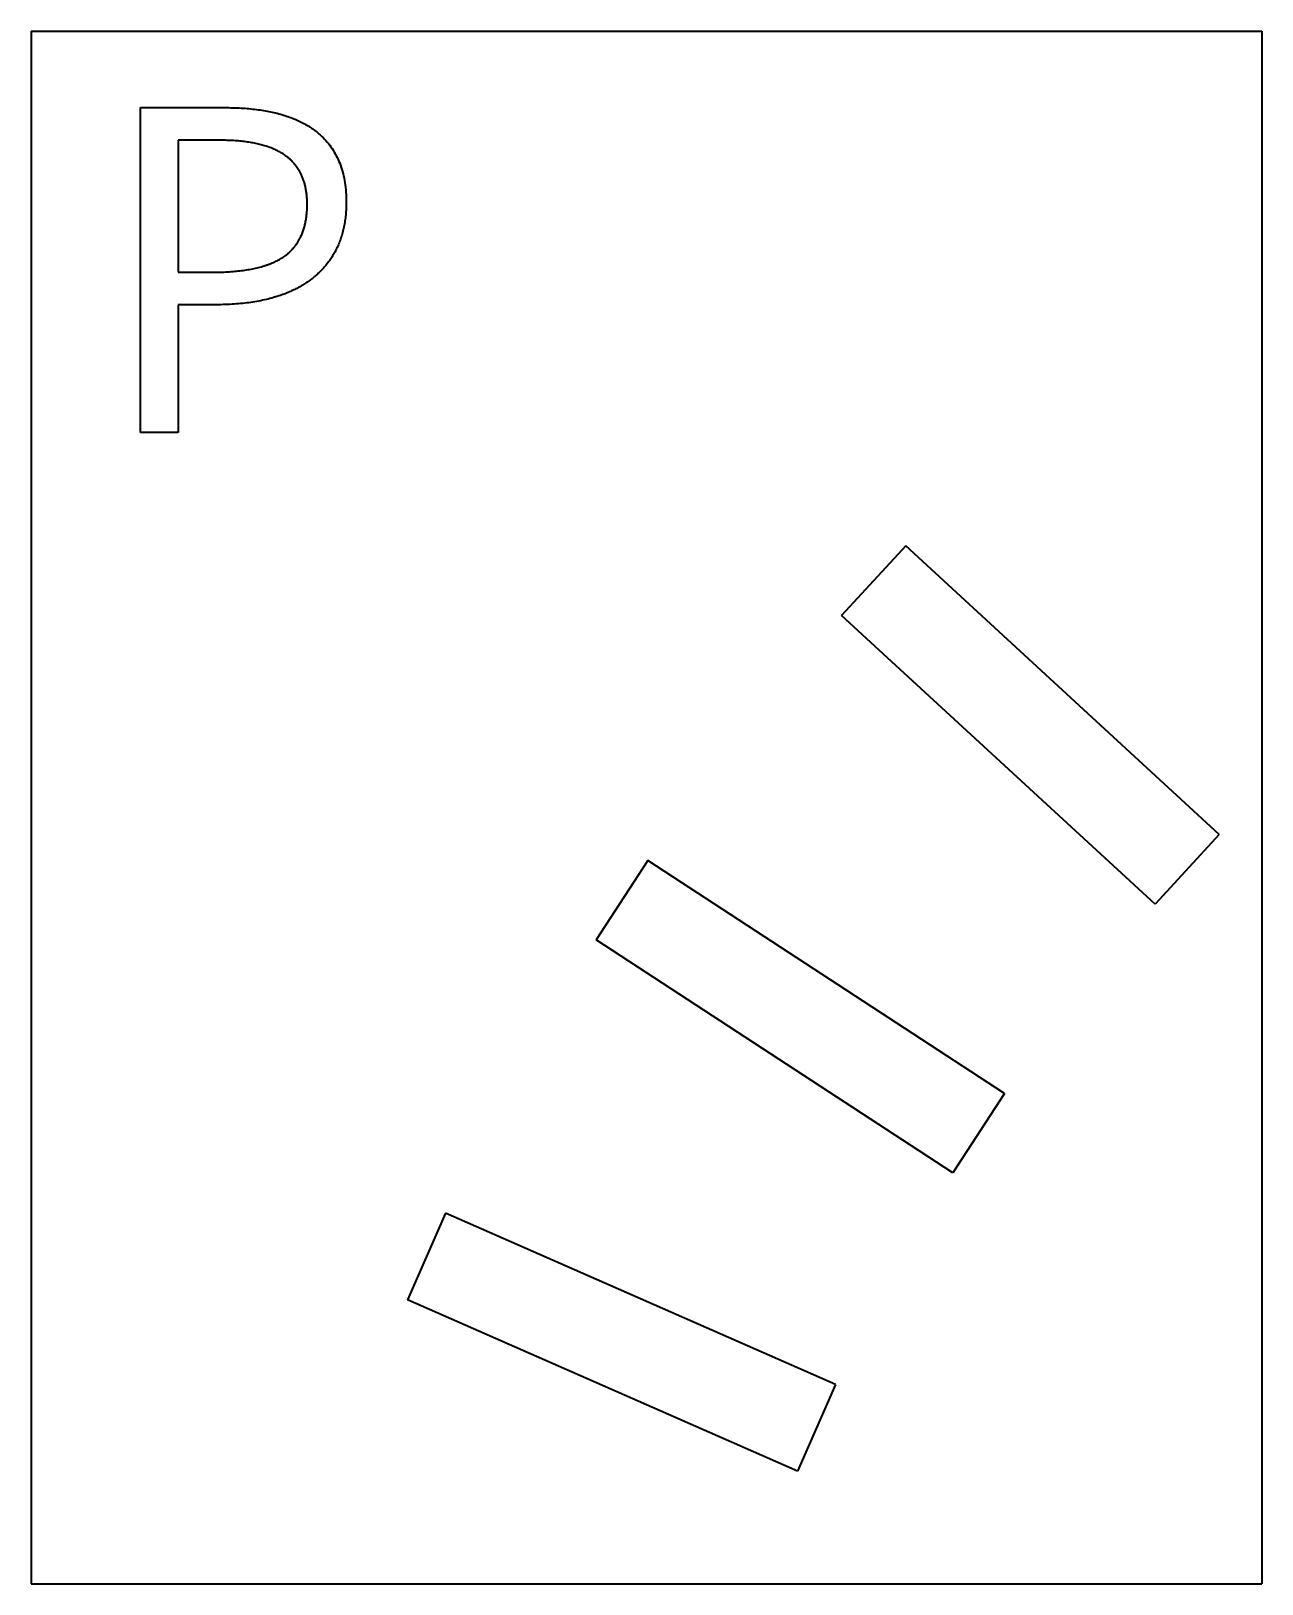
# Model space of a CAD drawing. Header units: inches. Extents: x -6.8 to 6.2, y -7 to 9.4.
import ezdxf

# ---------------------------------------------------------------- set-up
doc = ezdxf.new("R2010")
doc.units = ezdxf.units.IN
doc.header["$MEASUREMENT"] = 0
doc.layers.add('ModelSketch_Visible', color=7, linetype='Continuous', lineweight=40)

msp = doc.modelspace()

# ---------------------------------------------------------------- linework, layer by layer
at = {"layer": 'ModelSketch_Visible'}
for p, q in [((-6.775, 9.353), (6.225, 9.353)), ((-6.775, 9.353), (-6.775, -7.047)), ((6.225, 9.353), (6.225, -7.047)), ((-5.621, 5.114), (-5.621, 8.545)), ((-5.621, 8.545), (-4.731, 8.545)), ((-5.223, 8.2), (-5.223, 6.806)), ((-4.777, 8.2), (-5.223, 8.2)), ((-5.223, 6.806), (-4.863, 6.806)), ((-5.223, 6.463), (-5.223, 5.114)), ((-4.819, 6.463), (-5.223, 6.463)), ((-5.223, 5.114), (-5.621, 5.114)), ((2.462, 3.916), (1.785, 3.18)), ((5.773, 0.868), (2.462, 3.916)), ((5.096, 0.132), (1.785, 3.18)), ((5.773, 0.868), (5.096, 0.132)), ((-0.261, 0.594), (-0.808, -0.243)), ((3.507, -1.868), (-0.261, 0.594)), ((2.96, -2.705), (-0.808, -0.243)), ((3.507, -1.868), (2.96, -2.705)), ((-2.4, -3.131), (-2.801, -4.047)), ((1.721, -4.939), (-2.4, -3.131)), ((1.32, -5.855), (-2.801, -4.047)), ((1.721, -4.939), (1.32, -5.855)), ((-6.775, -7.047), (6.225, -7.047))]:
    msp.add_line(p, q, dxfattribs=at)
for points in [[(-4.731, 8.545), (-3.446, 8.545), (-3.446, 7.546)], [(-4.082, 8.033), (-4.305, 8.2), (-4.777, 8.2)], [(-3.859, 7.527), (-3.859, 7.867), (-4.082, 8.033)], [(-3.446, 7.546), (-3.446, 7.024), (-3.801, 6.744)], [(-4.096, 6.977), (-3.859, 7.148), (-3.859, 7.527)], [(-4.863, 6.806), (-4.333, 6.806), (-4.096, 6.977)], [(-3.801, 6.744), (-4.157, 6.463), (-4.819, 6.463)]]:
    msp.add_open_spline(points, degree=2, dxfattribs=at)

doc.saveas('drawing.dxf')
